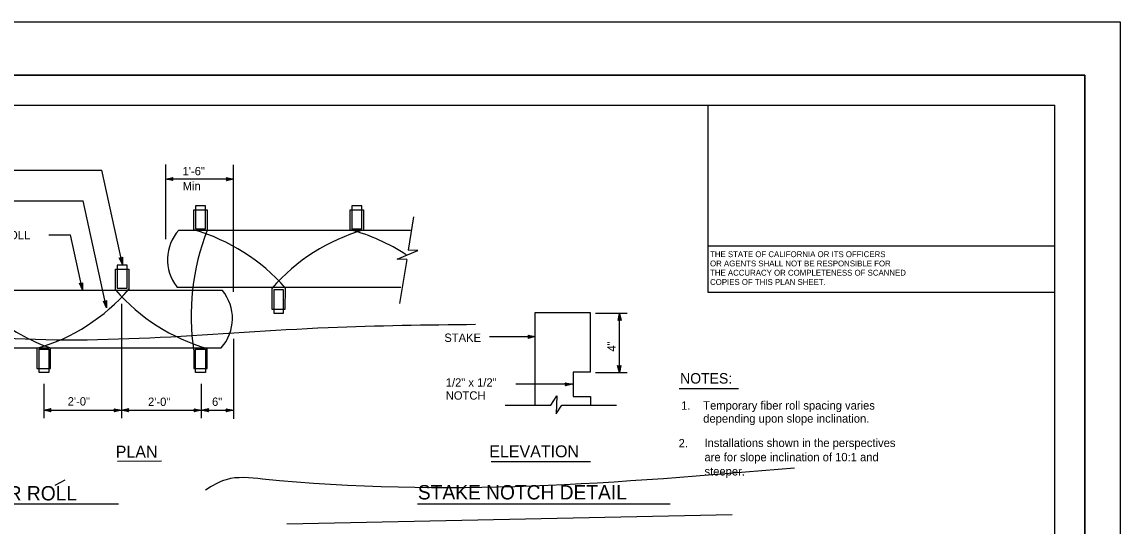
# Model space of a CAD drawing. Extents: x -894 to 866, y -476 to 714.
# Drawn here: x -53 to 866, y 292 to 714 of the extents above; entities that cross this region are included whole.
import ezdxf

# ---------------------------------------------------------------- set-up
doc = ezdxf.new("R2010")
doc.units = 0
for name, color, linetype in [('1 Control', 7, 'Continuous'), ('10 Sheet Format', 7, 'Continuous'), ('56 Stage 3 Anno', 7, 'Continuous'), ('57 Undefined', 7, 'Continuous'), ('60 Nongeo Data', 7, 'Continuous'), ('63 Seal and Sig', 7, 'Continuous')]:
    doc.layers.add(name, color=color, linetype=linetype)

msp = doc.modelspace()

# ---------------------------------------------------------------- linework, layer by layer
at = {"layer": '1 Control'}
for p, q in [((339.9, 345.66), (422.92, 345.66)), ((-205.47, 310.3), (28.31, 310.3)), ((278.43, 310.3), (489.78, 310.3))]:
    msp.add_line(p, q, dxfattribs=at)
at = {"layer": '10 Sheet Format'}
for p, q in [((-863.46, 668.96), (836.55, 668.96)), ((836.55, 668.96), (836.55, -431.04)), ((-813.45, 643.96), (811.55, 643.96)), ((521.56, 525.89), (521.56, 643.96)), ((811.55, -406.04), (811.55, 643.96)), ((811.55, 525.89), (521.56, 525.89)), ((521.56, 487.06), (521.56, 525.89)), ((811.55, 487.06), (521.56, 487.06))]:
    msp.add_line(p, q, dxfattribs=at)
for points in [[(-894.04, 713.56), (865.96, 713.56), (865.96, -476.44), (-894.04, -476.44)], [(-863.46, -431.04), (836.55, -431.04), (836.55, 668.96), (-863.46, 668.96)]]:
    msp.add_lwpolyline(points, close=True, dxfattribs=at)
at = {"layer": '56 Stage 3 Anno'}
for p, q in [((371.67, 450.07), (370.84, 451.37)), ((370.84, 451.37), (370.84, 451.37)), ((370.84, 451.37), (376.79, 450.22)), ((376.79, 450.22), (370.92, 448.74)), ((370.92, 448.74), (371.67, 450.07)), ((371.07, 451.02), (375.43, 450.18)), ((375.42, 450.18), (371.14, 449.1)), ((371.31, 450.68), (374.07, 450.14)), ((374.07, 450.14), (371.31, 449.45)), ((371.49, 450.34), (372.71, 450.11)), ((372.71, 450.11), (371.53, 449.81)), ((376.79, 450.22), (376.79, 450.22)), ((370.92, 448.74), (370.92, 448.74)), ((-34.34, 388.65), (-28.43, 389.94)), ((-28.44, 387.31), (-34.34, 388.65)), ((-34.34, 388.65), (-34.34, 388.65)), ((-28.65, 387.66), (-32.98, 388.65)), ((-32.97, 388.65), (-28.66, 389.58)), ((-31.62, 388.64), (-28.84, 389.24)), ((-28.88, 388.01), (-31.62, 388.64)), ((-30.26, 388.63), (-29.07, 388.89)), ((-29.05, 388.36), (-30.26, 388.63)), ((-28.43, 389.94), (-29.22, 388.63)), ((-29.22, 388.63), (-28.44, 387.31)), ((-28.44, 387.31), (-28.44, 387.31)), ((-28.43, 389.94), (-28.43, 389.94)), ((25.51, 388.5), (24.68, 389.8)), ((24.68, 389.8), (24.68, 389.8)), ((24.68, 389.8), (30.62, 388.65)), ((30.62, 388.65), (24.76, 387.17)), ((24.76, 387.17), (25.51, 388.5)), ((24.76, 387.17), (24.76, 387.17)), ((24.9, 389.45), (29.27, 388.61)), ((29.25, 388.61), (24.98, 387.53)), ((27.9, 388.57), (25.14, 387.88)), ((25.15, 389.11), (27.9, 388.57)), ((25.33, 388.77), (26.55, 388.54)), ((26.55, 388.54), (25.36, 388.24)), ((30.62, 388.65), (36.53, 389.94)), ((36.52, 387.31), (30.62, 388.65)), ((30.62, 388.65), (30.62, 388.65)), ((30.62, 388.65), (30.62, 388.65)), ((36.31, 387.66), (31.98, 388.65)), ((31.99, 388.65), (36.3, 389.58)), ((33.34, 388.64), (36.13, 389.24)), ((36.08, 388.01), (33.34, 388.64)), ((34.7, 388.63), (35.89, 388.89)), ((35.91, 388.36), (34.7, 388.63)), ((36.53, 389.94), (35.74, 388.63)), ((35.74, 388.63), (36.52, 387.31)), ((36.52, 387.31), (36.52, 387.31)), ((36.53, 389.94), (36.53, 389.94)), ((92.26, 388.5), (91.43, 389.8)), ((91.43, 389.8), (91.43, 389.8)), ((91.43, 389.8), (97.38, 388.65)), ((97.38, 388.65), (91.51, 387.17)), ((91.51, 387.17), (92.26, 388.5)), ((91.51, 387.17), (91.51, 387.17)), ((91.66, 389.45), (96.02, 388.61)), ((96.01, 388.61), (91.73, 387.53)), ((91.9, 389.11), (94.66, 388.57)), ((94.66, 388.57), (91.9, 387.88)), ((92.08, 388.77), (93.3, 388.54)), ((93.3, 388.54), (92.12, 388.24)), ((97.38, 388.65), (97.38, 388.65)), ((97.48, 388.65), (103.39, 389.94)), ((103.38, 387.31), (97.48, 388.65)), ((97.48, 388.65), (97.48, 388.65)), ((103.16, 387.66), (98.83, 388.65)), ((98.84, 388.65), (103.15, 389.58)), ((100.19, 388.64), (102.98, 389.24)), ((102.94, 388.01), (100.19, 388.64)), ((101.55, 388.63), (102.75, 388.89)), ((102.76, 388.36), (101.55, 388.63)), ((103.39, 389.94), (102.59, 388.63)), ((102.59, 388.63), (103.38, 387.31)), ((103.38, 387.31), (103.38, 387.31)), ((103.39, 389.94), (103.39, 389.94)), ((119.18, 388.5), (118.36, 389.8)), ((118.36, 389.8), (118.36, 389.8)), ((118.36, 389.8), (124.3, 388.65)), ((124.3, 388.65), (118.43, 387.17)), ((118.43, 387.17), (119.18, 388.5)), ((118.43, 387.17), (118.43, 387.17)), ((118.58, 389.45), (122.94, 388.61)), ((122.93, 388.61), (118.65, 387.53)), ((118.82, 389.11), (121.58, 388.57)), ((121.58, 388.57), (118.82, 387.88)), ((119, 388.77), (120.22, 388.54)), ((120.22, 388.54), (119.04, 388.24)), ((124.3, 388.65), (124.3, 388.65))]:
    msp.add_line(p, q, dxfattribs=at)
at = {"layer": '57 Undefined'}
for p, q in [((-61.74, 589.61), (14.39, 589.61)), ((31.45, 510.67), (14.39, 589.61)), ((67.69, 531.86), (67.69, 594.37)), ((124.51, 487.78), (124.51, 593.86)), ((67.69, 582.11), (73.6, 583.39)), ((73.59, 580.77), (67.69, 582.11)), ((67.69, 582.11), (67.69, 582.11)), ((123.91, 582.11), (68.81, 582.11)), ((73.38, 581.12), (69.05, 582.1)), ((69.06, 582.11), (73.37, 583.04)), ((70.41, 582.1), (73.19, 582.7)), ((73.15, 581.47), (70.41, 582.1)), ((71.77, 582.09), (72.96, 582.35)), ((72.98, 581.81), (71.77, 582.09)), ((73.6, 583.39), (72.81, 582.09)), ((72.81, 582.09), (73.59, 580.77)), ((73.59, 580.77), (73.59, 580.77)), ((73.6, 583.39), (73.6, 583.39)), ((119.39, 581.96), (118.56, 583.26)), ((118.56, 583.26), (118.56, 583.26)), ((118.56, 583.26), (124.51, 582.11)), ((124.51, 582.11), (118.64, 580.63)), ((118.64, 580.63), (119.39, 581.96)), ((118.64, 580.63), (118.64, 580.63)), ((118.79, 582.91), (123.15, 582.07)), ((123.14, 582.07), (118.86, 580.99)), ((119.03, 582.57), (121.79, 582.03)), ((121.79, 582.03), (119.03, 581.34)), ((119.21, 582.23), (120.43, 582)), ((120.43, 582), (119.25, 581.7)), ((124.51, 582.11), (124.51, 582.11)), ((-64.9, 563.94), (-1.24, 563.94)), ((18.12, 474.36), (-1.24, 563.94)), ((275.05, 550.45), (270.55, 522.46)), ((-30.12, 535.34), (-11.91, 535.34)), ((-1.96, 489.29), (-11.91, 535.34)), ((31.45, 510.67), (28.93, 516.17)), ((28.93, 516.17), (28.93, 516.17)), ((28.93, 516.17), (30.37, 515.67)), ((31.16, 512.01), (29.32, 516.02)), ((30.88, 513.33), (29.69, 515.92)), ((30.6, 514.66), (30.09, 515.77)), ((30.37, 515.67), (31.5, 516.72)), ((30.6, 515.9), (30.6, 514.66)), ((30.9, 516.14), (30.88, 513.33)), ((31.2, 516.44), (31.17, 512)), ((31.5, 516.72), (31.45, 510.67)), ((31.5, 516.72), (31.5, 516.72)), ((269.3, 514.68), (263.38, 477.88)), ((31.45, 510.67), (31.45, 510.67)), ((-1.96, 489.29), (-4.48, 494.79)), ((-4.48, 494.79), (-4.48, 494.79)), ((-4.48, 494.79), (-3.03, 494.29)), ((-2.25, 490.63), (-4.08, 494.64)), ((-2.53, 491.95), (-3.71, 494.54)), ((-2.81, 493.28), (-3.32, 494.39)), ((-3.03, 494.29), (-1.91, 495.34)), ((-2.8, 494.52), (-2.81, 493.28)), ((-2.5, 494.76), (-2.53, 491.95)), ((-2.21, 495.06), (-2.24, 490.62)), ((-1.91, 495.34), (-1.96, 489.29)), ((-1.96, 489.29), (-1.96, 489.29)), ((-1.91, 495.34), (-1.91, 495.34)), ((18.12, 474.36), (15.6, 479.85)), ((15.6, 479.85), (15.6, 479.85)), ((15.6, 479.85), (17.04, 479.36)), ((17.83, 475.69), (15.99, 479.7)), ((17.55, 477.01), (16.36, 479.6)), ((17.26, 478.34), (16.76, 479.45)), ((17.04, 479.36), (18.17, 480.41)), ((17.27, 479.58), (17.26, 478.34)), ((17.57, 479.82), (17.55, 477.01)), ((17.87, 480.12), (17.83, 475.68)), ((18.17, 480.41), (18.12, 474.36)), ((18.17, 480.41), (18.17, 480.41)), ((18.12, 474.36), (18.12, 474.36)), ((30.62, 477.54), (30.62, 381.85)), ((427.27, 469.84), (453.67, 469.84)), ((446.09, 463.66), (447.23, 469.6)), ((447.23, 420.18), (447.23, 469.6)), ((447.23, 469.6), (447.23, 469.6)), ((447.23, 469.6), (448.71, 463.74)), ((447.38, 464.49), (446.09, 463.66)), ((446.09, 463.66), (446.09, 463.66)), ((446.43, 463.88), (447.27, 468.24)), ((446.78, 464.12), (447.31, 466.88)), ((447.11, 464.31), (447.35, 465.53)), ((447.28, 468.23), (448.35, 463.96)), ((447.31, 466.88), (448.01, 464.12)), ((447.35, 465.53), (447.65, 464.34)), ((448.71, 463.74), (447.38, 464.49)), ((448.71, 463.74), (448.71, 463.74)), ((338.5, 450.22), (376.79, 450.22)), ((124.45, 448.21), (124.45, 381.34)), ((447.23, 420.18), (445.75, 426.05)), ((445.75, 426.05), (445.75, 426.05)), ((445.75, 426.05), (447.08, 425.3)), ((447.19, 421.55), (446.11, 425.82)), ((447.16, 422.9), (446.46, 425.66)), ((447.12, 424.26), (446.82, 425.44)), ((447.08, 425.3), (448.38, 426.12)), ((447.35, 425.47), (447.12, 424.26)), ((447.69, 425.66), (447.16, 422.9)), ((448.04, 425.9), (447.19, 421.54)), ((448.38, 426.12), (447.23, 420.18)), ((448.38, 426.12), (448.38, 426.12)), ((427.27, 420.18), (453.67, 420.18)), ((447.23, 420.18), (447.23, 420.18)), ((-34.34, 410.55), (-34.34, 381.85)), ((97.38, 410.55), (97.38, 381.85)), ((407.88, 410.49), (360.69, 410.49)), ((402.77, 410.34), (401.94, 411.63)), ((401.94, 411.63), (401.94, 411.63)), ((401.94, 411.63), (407.88, 410.49)), ((407.88, 410.49), (402.02, 409.01)), ((402.02, 409.01), (402.77, 410.34)), ((402.02, 409.01), (402.02, 409.01)), ((402.16, 411.29), (406.52, 410.45)), ((406.51, 410.44), (402.24, 409.37)), ((402.4, 410.94), (405.16, 410.41)), ((405.16, 410.41), (402.4, 409.71)), ((402.59, 410.61), (403.8, 410.37)), ((403.8, 410.37), (402.62, 410.07)), ((407.88, 410.49), (407.88, 410.49)), ((497.31, 406.82), (546.91, 406.82)), ((-34.34, 388.65), (30.62, 388.65)), ((30.62, 388.65), (97.38, 388.65)), ((97.48, 388.65), (124.17, 388.65)), ((27.35, 346.04), (64.14, 346.15))]:
    msp.add_line(p, q, dxfattribs=at)
msp.add_lwpolyline([(269.3, 514.68), (261.37, 514.95), (278.49, 522.18), (270.55, 522.46)], dxfattribs=at)
at = {"layer": '60 Nongeo Data'}
for p, q in [((408.6, 420.41), (408.6, 400.08)), ((422.78, 420.41), (408.6, 420.41)), ((408.6, 400.08), (423.08, 400.08)), ((351.6, 392.87), (389.78, 392.87)), ((399.16, 392.87), (444.81, 392.87)), ((-16.53, 329.96), (-25.13, 325.67)), ((541.4, 301.03), (168.91, 293.35))]:
    msp.add_line(p, q, dxfattribs=at)
for points in [[(376.79, 470.36), (422.68, 470.36), (422.78, 420.41)], [(376.79, 392.86), (376.79, 470.36)], [(389.78, 392.87), (394.78, 400.56), (394.2, 385.7), (399.16, 392.87)], [(423.08, 400.08), (423.08, 392.86)]]:
    msp.add_lwpolyline(points, dxfattribs=at)
for points in [[(-163.55, 506.4), (-168.42, 486.42), (-160.85, 459.97), (-149.49, 447.01), (-132.18, 448.63), (-75.39, 449.71), (203.67, 457.81), (326.98, 460.51)], [(593.69, 340.17), (148.59, 330.99), (118.3, 330.45), (100.99, 321.81)]]:
    msp.add_spline(points, degree=3, dxfattribs=at)
at = {"layer": '63 Seal and Sig'}
for p, q in [((272.4, 539), (78.61, 539)), ((115.11, 488.86), (-74.81, 488.86)), ((77.12, 491.7), (264.25, 491.7)), ((-82.71, 440.84), (114.2, 440.84))]:
    msp.add_line(p, q, dxfattribs=at)
for points in [[(91.2, 539.5), (91.2, 556.27), (102.37, 556.27), (102.36, 539.18)], [(222.07, 539.58), (222.08, 556.27), (233.26, 556.27), (233.27, 539.46)], [(25.81, 489.21), (25.8, 506.62), (36.97, 506.62), (36.97, 489.74)], [(156.59, 490.6), (156.6, 473.22), (167.78, 473.22), (167.81, 490.92)], [(-39.94, 440.42), (-39.94, 423.56), (-28.76, 423.56), (-28.76, 440.42)], [(91.2, 438.14), (91.2, 423.56), (102.37, 423.56), (102.37, 440.19)]]:
    msp.add_lwpolyline(points, dxfattribs=at)
for points in [[(92.64, 540.27), (100.93, 540.27), (100.93, 559.68), (92.64, 559.68)], [(223.52, 540.27), (231.81, 540.27), (231.81, 559.68), (223.52, 559.68)], [(27.24, 490.61), (35.53, 490.61), (35.53, 510.03), (27.24, 510.03)], [(166.34, 489.22), (158.05, 489.22), (158.05, 469.81), (166.34, 469.81)], [(-38.24, 439.57), (-29.95, 439.57), (-29.95, 420.15), (-38.24, 420.15)], [(92.64, 439.57), (100.93, 439.57), (100.93, 420.15), (92.64, 420.15)]]:
    msp.add_lwpolyline(points, close=True, dxfattribs=at)
for centre, radius, start, end in [((106.14, 514.71), 36.88, 138.29324, 218.0969), ((288.13, 467.48), 199.11, 158.8844, 188.47205), ((47.26, 385.61), 160.05, 41.12285, 74.06295), ((277.43, 385.65), 160.05, 105.98967, 139.02468), ((181.82, 387.31), 157.51, 56.40348, 75.23247), ((-84.47, 594.14), 160.05, 286.15528, 319.33077), ((146.67, 594.14), 160.05, 220.96372, 253.95505), ((86.67, 465.38), 36.88, 318.29324, 39.54182), ((24.56, 591.69), 160.05, 230.50919, 250.63478)]:
    msp.add_arc(centre, radius, start, end, dxfattribs=at)

# ---------------------------------------------------------------- texts
at = {"layer": '10 Sheet Format'}
for s, p in [('THE STATE OF CALIFORNIA OR ITS OFFICERS', (523.03, 516.71)), ('THE ACCURACY OR COMPLETENESS OF SCANNED', (523.03, 501.21)), ('OR AGENTS SHALL NOT BE RESPONSIBLE FOR', (523.03, 508.96)), ('COPIES OF THIS PLAN SHEET.', (523.03, 493.46))]:
    msp.add_text(s, height=4.9, dxfattribs=at).set_placement(p)
at = {"layer": '57 Undefined'}
for s, height, p in [('1\'-6"', 7, (81.88, 585.23)), (' Min', 7, (79.33, 572.71)), ('FIBER ROLL', 7, (-100.22, 531.68)), ('STAKE', 7, (300.77, 445.76)), ('1/2" x 1/2"', 7, (301.95, 408.29)), ('NOTES:', 8.75, (497.99, 410.9)), ('NOTCH', 7, (301.95, 397.41)), ('2\'-0"', 7, (-14.26, 392.5)), ('2\'-0"', 7, (52.93, 392.15)), ('6"', 7, (106.48, 392.2)), ('1.', 7, (498.84, 388.97)), ('Temporary fiber roll spacing varies', 7, (517.32, 389.11)), ('depending upon slope inclination.', 7, (517.32, 378.18)), ('PLAN', 10, (25.92, 348.83)), ('ELEVATION', 10, (338.38, 349.2)), ('2.', 7, (496.74, 357.49)), ('Installations shown in the perspectives ', 7, (518.37, 357.79)), ('are for slope inclination of 10:1 and ', 7, (518.37, 345.87)), ('steeper.', 7, (518.37, 333.95)), ('TEMPORARY FIBER ROLL', 12, (-206.19, 313.09)), ('STAKE NOTCH DETAIL', 12, (278.66, 313.91))]:
    msp.add_text(s, height=height, dxfattribs=at).set_placement(p)
msp.add_text('4"', height=7, rotation=90, dxfattribs=at).set_placement((444.2, 437.66))

doc.saveas('drawing.dxf')
